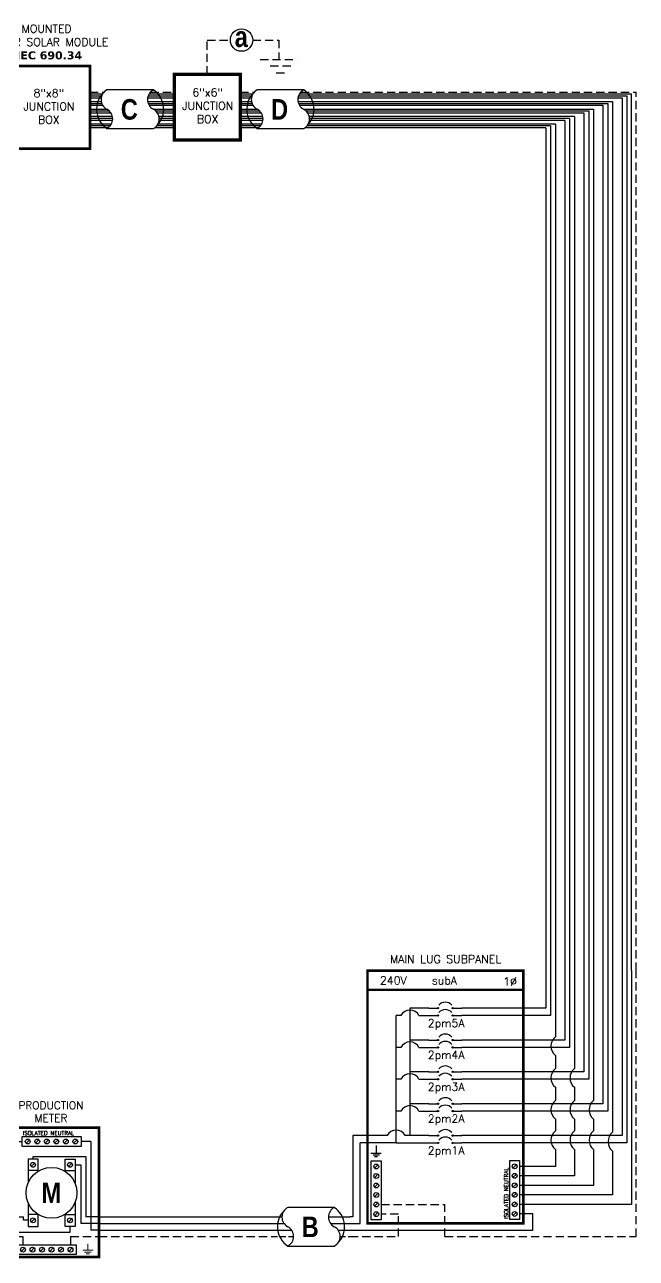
# Model space of a CAD drawing. Header units: feet. Extents: x 14492 to 15290, y 16026 to 16618.
# Drawn here: x 15010 to 15290, y 16052 to 16616 of the extents above; entities that cross this region are included whole.
import ezdxf

# ---------------------------------------------------------------- set-up
doc = ezdxf.new("R2010")
doc.units = ezdxf.units.FT
doc.header["$MEASUREMENT"] = 0
doc.linetypes.add('HIDDEN', pattern=[0.375, 0.25, -0.125])
for name, color, linetype in [('ONE LINE BLOCKS', 7, 'Continuous'), ('TABLES', 7, 'Continuous'), ('TEXT', 7, 'Continuous'), ('Z - TITLEBLOCK TXT', 7, 'Continuous')]:
    doc.layers.add(name, color=color, linetype=linetype)
doc.styles.add('ONE LINE TXT', font='techb___.ttf')
doc.styles.get("Standard").update_dxf_attribs({"font": 'simplex.shx'})

# ---------------------------------------------------------------- blocks, each defined once
blk = doc.blocks.new('5microSub')
at = {"layer": 'ONE LINE BLOCKS', "linetype": 'Continuous'}
h = blk.add_hatch(color=1, dxfattribs=at)
h.dxf.hatch_style = 1
edge = h.paths.add_edge_path()
edge.add_arc((40.28, 104.41), 0.291, 0, 360)
h = blk.add_hatch(color=1, dxfattribs=at)
h.dxf.hatch_style = 1
edge = h.paths.add_edge_path()
edge.add_arc((46.96, 104.41), 0.291, 0, 360)
h = blk.add_hatch(color=1, dxfattribs=at)
h.dxf.hatch_style = 1
edge = h.paths.add_edge_path()
edge.add_arc((40.28, 101.03), 0.291, 0, 360)
h = blk.add_hatch(color=1, dxfattribs=at)
h.dxf.hatch_style = 1
edge = h.paths.add_edge_path()
edge.add_arc((46.96, 101.03), 0.291, 0, 360)
h = blk.add_hatch(color=1, dxfattribs=at)
h.dxf.hatch_style = 1
edge = h.paths.add_edge_path()
edge.add_arc((40.28, 89.85), 0.291, 0, 360)
h = blk.add_hatch(color=1, dxfattribs=at)
h.dxf.hatch_style = 1
edge = h.paths.add_edge_path()
edge.add_arc((40.28, 86.47), 0.291, 0, 360)
h = blk.add_hatch(color=1, dxfattribs=at)
h.dxf.hatch_style = 1
edge = h.paths.add_edge_path()
edge.add_arc((46.96, 89.85), 0.291, 0, 360)
h = blk.add_hatch(color=1, dxfattribs=at)
h.dxf.hatch_style = 1
edge = h.paths.add_edge_path()
edge.add_arc((46.96, 86.47), 0.291, 0, 360)
h = blk.add_hatch(color=1, dxfattribs=at)
h.dxf.hatch_style = 1
edge = h.paths.add_edge_path()
edge.add_arc((40.28, 75.29), 0.291, 0, 360)
h = blk.add_hatch(color=1, dxfattribs=at)
h.dxf.hatch_style = 1
edge = h.paths.add_edge_path()
edge.add_arc((46.96, 75.29), 0.291, 0, 360)
h = blk.add_hatch(color=1, dxfattribs=at)
h.dxf.hatch_style = 1
edge = h.paths.add_edge_path()
edge.add_arc((40.28, 71.91), 0.291, 0, 360)
h = blk.add_hatch(color=1, dxfattribs=at)
h.dxf.hatch_style = 1
edge = h.paths.add_edge_path()
edge.add_arc((46.96, 71.91), 0.291, 0, 360)
h = blk.add_hatch(color=1, dxfattribs=at)
h.dxf.hatch_style = 1
edge = h.paths.add_edge_path()
edge.add_arc((40.28, 60.73), 0.291, 0, 360)
h = blk.add_hatch(color=1, dxfattribs=at)
h.dxf.hatch_style = 1
edge = h.paths.add_edge_path()
edge.add_arc((40.28, 57.35), 0.291, 0, 360)
h = blk.add_hatch(color=1, dxfattribs=at)
h.dxf.hatch_style = 1
edge = h.paths.add_edge_path()
edge.add_arc((46.96, 60.73), 0.291, 0, 360)
h = blk.add_hatch(color=1, dxfattribs=at)
h.dxf.hatch_style = 1
edge = h.paths.add_edge_path()
edge.add_arc((46.96, 57.35), 0.291, 0, 360)
h = blk.add_hatch(color=1, dxfattribs=at)
h.dxf.hatch_style = 1
edge = h.paths.add_edge_path()
edge.add_arc((40.28, 46.17), 0.291, 0, 360)
h = blk.add_hatch(color=1, dxfattribs=at)
h.dxf.hatch_style = 1
edge = h.paths.add_edge_path()
edge.add_arc((46.96, 46.17), 0.291, 0, 360)
h = blk.add_hatch(color=1, dxfattribs=at)
h.dxf.hatch_style = 1
edge = h.paths.add_edge_path()
edge.add_arc((40.28, 42.79), 0.291, 0, 360)
h = blk.add_hatch(color=1, dxfattribs=at)
h.dxf.hatch_style = 1
edge = h.paths.add_edge_path()
edge.add_arc((46.96, 42.79), 0.291, 0, 360)
at = {"color": 7, "linetype": 'Continuous'}
for p, q in [((89.54, 121.54), (89.54, 104.41)), ((98.24, 121.54), (98.24, 89.85)), ((106.94, 121.54), (106.94, 75.29)), ((115.64, 121.54), (115.64, 60.73)), ((124.34, 121.54), (124.34, 46.17)), ((36.09, 104.41), (27.43, 104.41)), ((27.43, 104.41), (27.43, 89.85)), ((89.54, 104.41), (51.15, 104.41)), ((36.09, 89.85), (27.43, 89.85)), ((27.43, 89.85), (27.43, 75.29)), ((98.24, 89.85), (51.15, 89.85)), ((36.09, 75.29), (27.43, 75.29)), ((27.43, 75.29), (27.43, 60.73)), ((106.94, 75.29), (51.15, 75.29)), ((36.09, 60.73), (27.43, 60.73)), ((27.43, 60.73), (27.43, 46.17)), ((115.64, 60.73), (51.15, 60.73)), ((17.02, 46.17), (1.34, 46.17)), ((1.34, 46.17), (1.34, 9)), ((36.09, 46.17), (25.26, 46.17)), ((124.34, 46.17), (51.15, 46.17)), ((1.34, 9), (0, 9))]:
    blk.add_line(p, q, dxfattribs=at)
at = {"color": 10, "linetype": 'Continuous'}
for p, q in [((91.71, 121.54), (91.71, 101.03)), ((100.41, 121.54), (100.41, 86.47)), ((109.11, 121.54), (109.11, 71.91)), ((117.81, 121.54), (117.81, 57.35)), ((126.51, 121.54), (126.51, 42.79)), ((21.14, 86.47), (21.14, 101.03)), ((23.31, 101.03), (21.14, 101.03)), ((31.55, 101.03), (36.09, 101.03)), ((91.71, 101.03), (51.15, 101.03)), ((21.14, 71.91), (21.14, 86.47)), ((23.31, 86.47), (21.14, 86.47)), ((31.55, 86.47), (36.09, 86.47)), ((100.41, 86.47), (51.15, 86.47)), ((21.14, 57.35), (21.14, 71.91)), ((23.31, 71.91), (21.14, 71.91)), ((31.55, 71.91), (36.09, 71.91)), ((109.11, 71.91), (51.15, 71.91)), ((21.14, 42.79), (21.14, 57.35)), ((23.31, 57.35), (21.14, 57.35)), ((31.55, 57.35), (36.09, 57.35)), ((117.81, 57.35), (51.15, 57.35)), ((21.14, 42.79), (4.63, 42.79)), ((4.63, 6), (4.63, 42.79)), ((21.14, 42.79), (36.09, 42.79)), ((126.51, 42.79), (51.15, 42.79)), ((0, 6), (4.63, 6))]:
    blk.add_line(p, q, dxfattribs=at)
at = {"color": 253, "linetype": 'Continuous'}
for p, q in [((93.89, 121.54), (93.89, 91.34)), ((102.59, 121.54), (102.59, 76.78)), ((111.29, 121.54), (111.29, 62.22)), ((119.99, 121.54), (119.99, 47.66)), ((128.69, 121.54), (128.69, 14.71)), ((93.89, 82.78), (93.89, 76.78)), ((93.89, 68.22), (93.89, 62.22)), ((102.59, 68.22), (102.59, 62.22)), ((93.89, 53.66), (93.89, 48.33)), ((102.59, 53.66), (102.59, 48.33)), ((111.29, 53.66), (111.29, 48.33)), ((93.89, 39.78), (93.89, 32.11)), ((102.59, 39.78), (102.59, 27.76)), ((111.29, 39.78), (111.29, 23.41)), ((119.99, 39.1), (119.99, 19.06)), ((93.89, 32.11), (77.54, 32.11)), ((102.59, 27.76), (77.54, 27.76)), ((111.29, 23.41), (77.54, 23.41)), ((119.99, 19.06), (77.54, 19.06)), ((128.69, 14.71), (77.54, 14.71)), ((83.55, 10.36), (77.54, 10.36)), ((83.55, 3), (83.55, 10.36)), ((0, 3), (83.55, 3))]:
    blk.add_line(p, q, dxfattribs=at)
at = {"color": 10, "linetype": 'Continuous'}
for centre in [(27.43, 98.87), (27.43, 84.31), (27.43, 69.75), (27.43, 55.19)]:
    blk.add_arc(centre, 4.65, 27.6639, 152.3361, dxfattribs=at)
at = {"color": 253, "linetype": 'Continuous'}
for centre in [(97.46, 87.06), (97.46, 72.5), (106.16, 72.5), (97.46, 57.94), (106.16, 57.94), (114.87, 57.94), (97.46, 44.05), (106.16, 44.05), (114.87, 44.05), (123.57, 43.38)]:
    blk.add_arc(centre, 5.58, 129.9215, 230.0785, dxfattribs=at)
at = {"color": 7, "linetype": 'Continuous'}
blk.add_arc((21.14, 44.01), 4.65, 27.6639, 152.3361, dxfattribs=at)
at = {"layer": 'ONE LINE BLOCKS', "lineweight": 50}
blk.add_line((8.04, 112.83), (79.2, 112.83), dxfattribs=at)
at = {"layer": 'ONE LINE BLOCKS', "lineweight": 50, "const_width": 1.19}
blk.add_lwpolyline([(8.04, 6.01), (8.04, 121.54), (79.2, 121.54), (79.2, 6.01)], close=True, dxfattribs=at)
at = {"layer": 'TEXT', "color": 92, "linetype": 'HIDDEN', "ltscale": 15}
for p, q in [((130.86, 0), (130.86, 121.54)), ((14.31, 14.64), (43.39, 14.64)), ((43.39, 0), (43.39, 14.64)), ((22.14, 10.28), (14.31, 10.28)), ((22.14, 0), (22.14, 10.28)), ((0, 0), (22.14, 0)), ((43.39, 0), (130.86, 0))]:
    blk.add_line(p, q, dxfattribs=at)
at = {"layer": 'TEXT', "color": 92, "linetype": 'HIDDEN', "flags": 128}
for points in [[(11.94, 41.63), (11.94, 38.13)], [(9.6, 38.13), (14.28, 38.13)], [(13.47, 37.26), (10.41, 37.26)], [(12.65, 36.39), (11.22, 36.39)]]:
    blk.add_lwpolyline(points, dxfattribs=at)
at = {"layer": 'Z - TITLEBLOCK TXT', "color": 1, "linetype": 'Continuous'}
for p, q in [((9.77, 7.69), (9.77, 34.63)), ((9.77, 34.63), (14.31, 34.63)), ((14.31, 34.63), (14.31, 7.69)), ((73, 7.76), (73, 34.71)), ((73, 34.71), (77.54, 34.71)), ((77.54, 34.71), (77.54, 7.76)), ((14.31, 7.69), (9.77, 7.69)), ((77.54, 7.76), (73, 7.76))]:
    blk.add_line(p, q, dxfattribs=at)
at = {"layer": 'Z - TITLEBLOCK TXT', "color": 4, "linetype": 'Continuous'}
for p, q in [((12.83, 32.82), (11.25, 31.25)), ((12.83, 28.47), (11.25, 26.9)), ((76.06, 32.9), (74.49, 31.32)), ((76.06, 28.54), (74.49, 26.97)), ((12.83, 24.12), (11.25, 22.55)), ((76.06, 24.19), (74.49, 22.62)), ((12.83, 19.77), (11.25, 18.2)), ((76.06, 19.84), (74.49, 18.27)), ((12.83, 15.42), (11.25, 13.85)), ((76.06, 15.49), (74.49, 13.92)), ((12.83, 11.07), (11.25, 9.5)), ((76.06, 11.14), (74.49, 9.57))]:
    blk.add_line(p, q, dxfattribs=at)
at = {"layer": 'Z - TITLEBLOCK TXT', "color": 1, "linetype": 'Continuous', "flags": 128}
for points in [[(36.09, 104.41), (40.28, 104.41)], [(36.09, 104.41), (40.28, 104.41)], [(46.96, 104.41), (51.15, 104.41)], [(36.09, 101.03), (40.28, 101.03)], [(36.09, 101.03), (40.28, 101.03)], [(46.96, 101.03), (51.15, 101.03)], [(36.09, 89.85), (40.28, 89.85)], [(36.09, 89.85), (40.28, 89.85)], [(36.09, 86.47), (40.28, 86.47)], [(36.09, 86.47), (40.28, 86.47)], [(46.96, 89.85), (51.15, 89.85)], [(46.96, 86.47), (51.15, 86.47)], [(36.09, 75.29), (40.28, 75.29)], [(36.09, 75.29), (40.28, 75.29)], [(46.96, 75.29), (51.15, 75.29)], [(36.09, 71.91), (40.28, 71.91)], [(36.09, 71.91), (40.28, 71.91)], [(46.96, 71.91), (51.15, 71.91)], [(36.09, 60.73), (40.28, 60.73)], [(36.09, 60.73), (40.28, 60.73)], [(36.09, 57.35), (40.28, 57.35)], [(36.09, 57.35), (40.28, 57.35)], [(46.96, 60.73), (51.15, 60.73)], [(46.96, 57.35), (51.15, 57.35)], [(36.09, 46.17), (40.28, 46.17)], [(36.09, 46.17), (40.28, 46.17)], [(46.96, 46.17), (51.15, 46.17)], [(36.09, 42.79), (40.28, 42.79)], [(36.09, 42.79), (40.28, 42.79)], [(46.96, 42.79), (51.15, 42.79)]]:
    blk.add_lwpolyline(points, dxfattribs=at)
at = {"layer": 'Z - TITLEBLOCK TXT', "color": 1, "linetype": 'Continuous'}
for centre in [(40.28, 104.41), (46.96, 104.41), (40.28, 101.03), (46.96, 101.03), (40.28, 89.85), (40.28, 86.47), (46.96, 89.85), (46.96, 86.47), (40.28, 75.29), (46.96, 75.29), (40.28, 71.91), (46.96, 71.91), (40.28, 60.73), (40.28, 57.35), (46.96, 60.73), (46.96, 57.35), (40.28, 46.17), (46.96, 46.17), (40.28, 42.79), (46.96, 42.79)]:
    blk.add_circle(centre, 0.291, dxfattribs=at)
at = {"layer": 'Z - TITLEBLOCK TXT', "color": 4, "linetype": 'Continuous'}
for centre in [(12.04, 32.04), (12.04, 27.69), (75.27, 32.11), (75.27, 27.76), (12.04, 23.34), (75.27, 23.41), (12.04, 18.99), (75.27, 19.06), (12.04, 14.64), (12.04, 10.28), (75.27, 14.71), (75.27, 10.36)]:
    blk.add_circle(centre, 1.11, dxfattribs=at)
at = {"layer": 'Z - TITLEBLOCK TXT', "color": 1, "linetype": 'Continuous'}
for centre in [(43.62, 103.21), (43.62, 99.83), (43.62, 88.65), (43.62, 85.27), (43.62, 74.09), (43.62, 70.71), (43.62, 59.53), (43.62, 56.15), (43.62, 44.97), (43.62, 41.59)]:
    blk.add_arc(centre, 3.93, 40.3392, 139.6608, dxfattribs=at)
at = {"layer": 'TABLES', "color": 1, "linetype": 'Continuous'}
for s, p in [('2pm5A', (35.59, 95.79)), ('2pm4A', (35.59, 81.23)), ('2pm3A', (35.59, 66.67)), ('2pm2A', (35.59, 52.11)), ('2pm1A', (35.59, 37.55))]:
    blk.add_text(s, height=3.658, dxfattribs=at).set_placement(p)
at = {"layer": 'TABLES', "color": 4, "linetype": 'Continuous'}
blk.add_text('ISOLATED NEUTRAL', height=1.8743, rotation=90, dxfattribs=at).set_placement((72.35, 8.12))
at = {"layer": 'TEXT', "color": 1, "attachment_point": 5}
for s, width, gutter_width, insert, char_height in [('MAIN LUG SUBPANEL ', 62.3984, 7.17, (43.71, 126.82), 3.6576), ('240V', 0.1481, 0.75, (19.83, 117.09), 3.658), ('subA', 0.1481, 0.75, (43.21, 117.09), 3.658), ('1∅', 0.1481, 0.75, (73.19, 116.58), 3.658)]:
    blk.add_mtext_dynamic_manual_height_columns(s, width=width, gutter_width=gutter_width, heights=[0], dxfattribs=dict(at, insert=insert, char_height=char_height))
blk = doc.blocks.new('*U14')
at = {"color": 7, "linetype": 'Continuous'}
for p, q in [((-7.14, 13.31), (-28.39, 13.31)), ((-28.39, -4.31), (-7.14, -4.31))]:
    blk.add_line(p, q, dxfattribs=at)
at = {"color": 7}
for p, q in [((-35.53, 9), (-31.05, 9)), ((-9.81, 9), (0, 9))]:
    blk.add_line(p, q, dxfattribs=at)
at = {"color": 10}
for p, q in [((-35.53, 6), (-30.11, 6)), ((-8.87, 6), (0, 6))]:
    blk.add_line(p, q, dxfattribs=at)
at = {"color": 253}
for p, q in [((-35.53, 3), (-26.66, 3)), ((-5.41, 3), (0, 3))]:
    blk.add_line(p, q, dxfattribs=at)
at = {"color": 92, "linetype": 'HIDDEN', "ltscale": 10}
for p, q in [((-4.48, 0), (0, 0)), ((-35.53, 0), (-25.72, 0))]:
    blk.add_line(p, q, dxfattribs=at)
at = {"color": 7, "linetype": 'Continuous'}
for centre, start, end in [((-22.54, 4.5), 133.9732, 236.4265), ((-12.99, 4.5), 313.9732, 56.4265)]:
    blk.add_arc(centre, 10.58, start, end, dxfattribs=at)
at = {"linetype": 'Continuous'}
for centre, start, end in [((-26.08, 8.91), 117.6639, 242.3361), ((-4.83, 8.91), 117.6639, 242.3361), ((-30.7, 0.09), 297.6639, 62.3361), ((-9.45, 0.09), 297.6639, 62.3361)]:
    blk.add_arc(centre, 4.98, start, end, dxfattribs=at)
blk = doc.blocks.new('*U26')
at = {"color": 7}
blk.add_line((-79.14, 9), (0, 9), dxfattribs=at)
at = {"color": 10}
blk.add_line((-79.14, 6), (0, 6), dxfattribs=at)
at = {"color": 253}
blk.add_line((-79.14, 3), (0, 3), dxfattribs=at)
at = {"color": 92, "linetype": 'HIDDEN', "ltscale": 15}
blk.add_line((-79.14, 0), (0, 0), dxfattribs=at)
blk = doc.blocks.new('productionMeter')
at = {"color": 1, "linetype": 'Continuous'}
for p, q in [((-35.13, 41.18), (-35.13, 45.72)), ((-35.13, 45.72), (-8.18, 45.72)), ((-8.18, 45.72), (-8.18, 41.18)), ((-8.18, 41.18), (-35.13, 41.18)), ((-32.38, 35.4), (-32.38, 24.5)), ((-27.84, 35.4), (-32.38, 35.4)), ((-27.84, 29.86), (-27.84, 35.4)), ((-15.47, 29.86), (-15.47, 35.4)), ((-15.47, 35.4), (-10.93, 35.4)), ((-10.93, 35.4), (-10.93, 24.5)), ((-27.84, 30.21), (-32.38, 30.21)), ((-15.47, 30.21), (-10.93, 30.21)), ((-32.38, 15.55), (-32.38, 4.64)), ((-10.93, 15.55), (-10.93, 4.64)), ((-27.84, 10.04), (-32.38, 10.04)), ((-27.84, 4.64), (-27.84, 10.18)), ((-15.47, 4.64), (-15.47, 10.18)), ((-15.47, 10.04), (-10.93, 10.04)), ((-32.38, 4.64), (-27.84, 4.64)), ((-10.93, 4.64), (-15.47, 4.64)), ((-37.32, -8.24), (-37.32, -3.7)), ((-37.32, -3.7), (-10.37, -3.7)), ((-10.37, -3.7), (-10.37, -8.24)), ((-10.37, -8.24), (-37.32, -8.24))]:
    blk.add_line(p, q, dxfattribs=at)
at = {"color": 253, "linetype": 'Continuous'}
for p, q in [((-39.9, 3), (-39.9, 43.45)), ((-39.9, 43.45), (-35.13, 43.45)), ((-3.71, 43.45), (-8.18, 43.45)), ((-3.71, 43.45), (-3.71, 3)), ((-43.61, 3), (-39.9, 3)), ((0, 3), (-3.71, 3))]:
    blk.add_line(p, q, dxfattribs=at)
at = {"color": 4, "linetype": 'Continuous'}
for p, q in [((-31.74, 44.23), (-33.32, 42.66)), ((-27.39, 44.23), (-28.97, 42.66)), ((-23.04, 44.23), (-24.62, 42.66)), ((-18.69, 44.23), (-20.26, 42.66)), ((-14.34, 44.23), (-15.91, 42.66)), ((-9.99, 44.23), (-11.56, 42.66)), ((-29.33, 33.59), (-30.9, 32.02)), ((-12.41, 33.59), (-13.98, 32.02)), ((-29.33, 8.23), (-30.9, 6.66)), ((-12.41, 8.23), (-13.98, 6.66)), ((-33.93, -5.19), (-35.51, -6.76)), ((-29.58, -5.19), (-31.15, -6.76)), ((-25.23, -5.19), (-26.8, -6.76)), ((-20.88, -5.19), (-22.45, -6.76)), ((-16.53, -5.19), (-18.1, -6.76)), ((-12.18, -5.19), (-13.75, -6.76))]:
    blk.add_line(p, q, dxfattribs=at)
at = {"color": 7}
for p, q in [((-30.11, 35.4), (-30.11, 36.59)), ((-30.11, 36.59), (-5.98, 36.59)), ((-5.98, 36.59), (-5.98, 9)), ((-43.61, 9), (-34.54, 9)), ((-34.54, 7.44), (-34.54, 9)), ((-32.38, 7.44), (-34.54, 7.44)), ((0, 9), (-5.98, 9))]:
    blk.add_line(p, q, dxfattribs=at)
at = {"color": 10, "linetype": 'Continuous'}
for p, q in [((-10.93, 32.81), (-8.25, 32.81)), ((-8.25, 32.81), (-8.25, 6)), ((-43.61, 6), (-37.24, 6)), ((-37.24, 6), (-37.24, 2.05)), ((0, 6), (-8.25, 6)), ((-37.24, 2.05), (-13.2, 2.05)), ((-13.2, 2.05), (-13.2, 4.64))]:
    blk.add_line(p, q, dxfattribs=at)
at = {"color": 92, "linetype": 'HIDDEN', "ltscale": 15}
for p, q in [((-43.61, 0), (-34.72, 0)), ((-12.97, 0), (-12.97, -3.7)), ((-12.97, 0), (0, 0)), ((-34.72, 0), (-34.72, -3.7))]:
    blk.add_line(p, q, dxfattribs=at)
at = {"lineweight": 50, "const_width": 1.19}
blk.add_lwpolyline([(-43.61, -9.34), (-43.61, 49.84), (0, 49.84), (0, -9.34)], close=True, dxfattribs=at)
at = {"color": 92, "linetype": 'Continuous', "lineweight": 5, "ltscale": 0.05, "flags": 128}
for points in [[(-5.04, -3.33), (-5.04, -6.18)], [(-2.7, -6.18), (-7.38, -6.18)], [(-6.57, -7.05), (-3.51, -7.05)], [(-5.76, -7.91), (-4.32, -7.91)]]:
    blk.add_lwpolyline(points, dxfattribs=at)
at = {"color": 4, "linetype": 'Continuous'}
for centre in [(-32.53, 43.45), (-28.18, 43.45), (-23.83, 43.45), (-19.48, 43.45), (-15.13, 43.45), (-10.78, 43.45), (-30.11, 32.81), (-13.2, 32.81), (-30.11, 7.44), (-13.2, 7.44), (-34.72, -5.97), (-30.37, -5.97), (-26.02, -5.97), (-21.67, -5.97), (-17.32, -5.97), (-12.97, -5.97)]:
    blk.add_circle(centre, 1.11, dxfattribs=at)
at = {"linetype": 'Continuous'}
blk.add_circle((-21.65, 20.02), 11.62, dxfattribs=at)
at = {"color": 4, "linetype": 'Continuous'}
blk.add_text('ISOLATED NEUTRAL', height=1.8743, dxfattribs=at).set_placement((-34.77, 46.37))
at = {"color": 253, "linetype": 'Continuous', "style": 'ONE LINE TXT'}
blk.add_text('M', height=9.38, dxfattribs=at).set_placement((-26.21, 15.31))
at = {"color": 1, "insert": (-21.93, 57.08), "char_height": 3.5433, "attachment_point": 5}
blk.add_mtext_dynamic_manual_height_columns('PRODUCTION METER', width=1.3203, gutter_width=7.17, heights=[0], dxfattribs=at)
blk = doc.blocks.new('*U18')
at = {"color": 7}
blk.add_blockref('productionMeter', (0, 0), dxfattribs=at)
blk = doc.blocks.new('8x8box')
at = {"lineweight": 50, "const_width": 1.19}
blk.add_lwpolyline([(37.78, 0), (0, 0), (0, 37.78), (37.78, 37.78)], close=True, dxfattribs=at)
at = {"color": 1, "char_height": 3.6576, "attachment_point": 5}
for s, width, insert in [(' \\PMOUNTED \\PUNDER SOLAR MODULE\\P{\\fVerdana|b1|i0|c0|p34;NEC 690.34}', 73.0127, (18.01, 51.7)), ('8"x8"  JUNCTION BOX ', 0.4767, (19.03, 19.26))]:
    blk.add_mtext_dynamic_manual_height_columns(s, width=width, gutter_width=7.17, heights=[0], dxfattribs=dict(at, insert=insert))
blk = doc.blocks.new('6x6box')
at = {"lineweight": 50, "const_width": 1.53}
blk.add_lwpolyline([(30.1, 0), (0, 0), (0, 30.1), (30.1, 30.1)], close=True, dxfattribs=at)
at = {"color": 1, "insert": (15.24, 15.71), "char_height": 3.6576, "width": 0.4767, "attachment_point": 5}
blk.add_mtext('6"x6"  JUNCTION BOX  ', dxfattribs=at)

msp = doc.modelspace()

# ---------------------------------------------------------------- linework, layer by layer
at = {"color": 92, "linetype": 'HIDDEN', "ltscale": 15}
for p, q in [((15040.06, 16585.34), (15046.51, 16585.34)), ((15067.75, 16585.34), (15078.63, 16585.34)), ((15108.73, 16585.34), (15115.18, 16585.34)), ((15136.43, 16585.34), (15289.71, 16585.34)), ((15289.71, 16183.82), (15289.71, 16585.34))]:
    msp.add_line(p, q, dxfattribs=at)
at = {"color": 253, "linetype": 'Continuous'}
for p, q in [((15040.06, 16584.48), (15045.86, 16584.48)), ((15067.1, 16584.48), (15078.63, 16584.48)), ((15108.73, 16584.48), (15114.53, 16584.48)), ((15135.77, 16584.48), (15287.54, 16584.48)), ((15287.54, 16183.82), (15287.54, 16584.48)), ((15040.06, 16581.04), (15045.23, 16581.04)), ((15040.06, 16577.59), (15047.66, 16577.59)), ((15066.47, 16581.04), (15078.63, 16581.04)), ((15068.9, 16577.59), (15078.63, 16577.59)), ((15108.73, 16581.04), (15113.9, 16581.04)), ((15108.73, 16577.59), (15116.33, 16577.59)), ((15135.14, 16581.04), (15278.84, 16581.04)), ((15137.58, 16577.59), (15270.14, 16577.59)), ((15270.14, 16577.59), (15270.14, 16183.82)), ((15278.84, 16581.04), (15278.84, 16183.82)), ((15050.37, 16574.15), (15040.06, 16574.15)), ((15049.86, 16570.71), (15040.06, 16570.71)), ((15078.63, 16570.71), (15071.11, 16570.71)), ((15078.63, 16574.15), (15071.61, 16574.15)), ((15119.04, 16574.15), (15108.73, 16574.15)), ((15118.53, 16570.71), (15108.73, 16570.71)), ((15252.74, 16570.71), (15139.78, 16570.71)), ((15261.44, 16574.15), (15140.28, 16574.15)), ((15252.74, 16570.71), (15252.74, 16183.82)), ((15261.44, 16574.15), (15261.44, 16183.82))]:
    msp.add_line(p, q, dxfattribs=at)
at = {"color": 10, "linetype": 'Continuous'}
for p, q in [((15040.06, 16583.62), (15045.45, 16583.62)), ((15066.69, 16583.62), (15078.63, 16583.62)), ((15108.73, 16583.62), (15114.12, 16583.62)), ((15135.36, 16583.62), (15285.36, 16583.62)), ((15285.36, 16583.62), (15285.36, 16183.82)), ((15040.06, 16580.18), (15045.46, 16580.18)), ((15040.06, 16576.73), (15048.91, 16576.73)), ((15066.71, 16580.18), (15078.63, 16580.18)), ((15070.15, 16576.73), (15078.63, 16576.73)), ((15108.73, 16580.18), (15114.13, 16580.18)), ((15108.73, 16576.73), (15117.58, 16576.73)), ((15135.38, 16580.18), (15276.66, 16580.18)), ((15138.82, 16576.73), (15267.96, 16576.73)), ((15267.96, 16576.73), (15267.96, 16183.82)), ((15276.66, 16580.18), (15276.66, 16183.82)), ((15050.47, 16573.29), (15040.06, 16573.29)), ((15078.63, 16573.29), (15071.72, 16573.29)), ((15119.15, 16573.29), (15108.73, 16573.29)), ((15259.26, 16573.29), (15140.39, 16573.29)), ((15259.26, 16573.29), (15259.26, 16183.82)), ((15049.26, 16569.85), (15040.06, 16569.85)), ((15078.63, 16569.85), (15070.51, 16569.85)), ((15117.94, 16569.85), (15108.73, 16569.85)), ((15250.56, 16569.85), (15139.18, 16569.85)), ((15250.56, 16569.85), (15250.56, 16183.82))]:
    msp.add_line(p, q, dxfattribs=at)
at = {"linetype": 'Continuous'}
for p, q in [((15040.06, 16582.76), (15045.22, 16582.76)), ((15066.46, 16582.76), (15078.63, 16582.76)), ((15108.73, 16582.76), (15113.89, 16582.76)), ((15135.13, 16582.76), (15283.19, 16582.76)), ((15040.06, 16579.31), (15045.88, 16579.31)), ((15040.06, 16575.87), (15049.64, 16575.87)), ((15067.13, 16579.31), (15078.63, 16579.31)), ((15070.88, 16575.87), (15078.63, 16575.87)), ((15108.73, 16579.31), (15114.55, 16579.31)), ((15108.73, 16575.87), (15118.31, 16575.87)), ((15135.8, 16579.31), (15274.49, 16579.31)), ((15139.55, 16575.87), (15265.79, 16575.87)), ((15050.43, 16572.43), (15040.06, 16572.43)), ((15078.63, 16572.43), (15071.68, 16572.43)), ((15119.1, 16572.43), (15108.73, 16572.43)), ((15257.09, 16572.43), (15140.35, 16572.43)), ((15048.3, 16568.99), (15040.06, 16568.99)), ((15078.63, 16568.99), (15069.54, 16568.99)), ((15116.97, 16568.99), (15108.73, 16568.99)), ((15248.39, 16568.99), (15138.21, 16568.99))]:
    msp.add_line(p, q, dxfattribs=at)
at = {"color": 7, "linetype": 'Continuous'}
for p, q in [((15069.06, 16586.32), (15047.81, 16586.32)), ((15137.73, 16586.32), (15116.48, 16586.32)), ((15283.19, 16582.76), (15283.19, 16183.82)), ((15265.79, 16575.87), (15265.79, 16183.82)), ((15274.49, 16579.31), (15274.49, 16183.82)), ((15257.09, 16572.43), (15257.09, 16183.82)), ((15047.81, 16568.7), (15069.06, 16568.7)), ((15116.48, 16568.7), (15137.73, 16568.7)), ((15248.39, 16568.99), (15248.39, 16183.82))]:
    msp.add_line(p, q, dxfattribs=at)
msp.add_circle((15109.33, 16609.12), 5.11, dxfattribs=at)
for centre, start, end in [((15053.66, 16577.51), 133.9732, 236.4265), ((15063.21, 16577.51), 313.9732, 56.4265), ((15122.33, 16577.51), 133.9732, 236.4265), ((15131.88, 16577.51), 313.9732, 56.4265)]:
    msp.add_arc(centre, 10.58, start, end, dxfattribs=at)
at = {"linetype": 'Continuous'}
for centre, start, end in [((15050.12, 16581.92), 117.6639, 242.3361), ((15071.37, 16581.92), 117.6639, 242.3361), ((15118.79, 16581.92), 117.6639, 242.3361), ((15140.04, 16581.92), 117.6639, 242.3361), ((15045.5, 16573.1), 297.6639, 62.3361), ((15066.75, 16573.1), 297.6639, 62.3361), ((15114.17, 16573.1), 297.6639, 62.3361), ((15135.42, 16573.1), 297.6639, 62.3361)]:
    msp.add_arc(centre, 4.98, start, end, dxfattribs=at)
at = {"layer": 'TEXT', "color": 92, "linetype": 'HIDDEN', "ltscale": 15}
for p, q in [((15093.68, 16593.48), (15093.68, 16609.12)), ((15093.68, 16609.12), (15104.22, 16609.12)), ((15114.44, 16609.12), (15126.31, 16609.12)), ((15126.31, 16609.12), (15126.31, 16600.29))]:
    msp.add_line(p, q, dxfattribs=at)
at = {"layer": 'TEXT', "color": 92, "linetype": 'HIDDEN', "ltscale": 15, "flags": 128}
for points in [[(15117.83, 16600.29), (15134.79, 16600.29)], [(15131.85, 16597.14), (15120.77, 16597.14)], [(15128.91, 16594), (15123.71, 16594)]]:
    msp.add_lwpolyline(points, dxfattribs=at)

# ---------------------------------------------------------------- block references
at = {"color": 7}
for name, p in [('8x8box', (15002.28, 16559.54)), ('6x6box', (15078.63, 16563.38)), ('5microSub', (15158.85, 16062.28)), ('*U18', (15044.18, 16062.28)), ('*U14', (15158.85, 16062.28)), ('*U26', (15123.32, 16062.28))]:
    msp.add_blockref(name, p, dxfattribs=at)

# ---------------------------------------------------------------- texts
at = {"color": 1, "linetype": 'Continuous', "char_height": 9.3833, "attachment_point": 1, "style": 'ONE LINE TXT'}
for s, insert in [('{\\W1;\\C256;C}', (15054.18, 16582.14)), ('{\\W1;\\C256;D}', (15122.86, 16582.14)), ('{\\W1;\\C256;B}', (15136.84, 16071.41))]:
    msp.add_mtext_dynamic_manual_height_columns(s, width=0.1385, gutter_width=2.13, heights=[0], dxfattribs=dict(at, insert=insert))
at = {"layer": 'Z - TITLEBLOCK TXT', "color": 1, "linetype": 'Continuous', "insert": (15106.23, 16615.31), "char_height": 9.3833, "attachment_point": 1, "style": 'ONE LINE TXT'}
msp.add_mtext_dynamic_manual_height_columns('{\\W1;\\C256;a}', width=0.1385, gutter_width=2.13, heights=[0], dxfattribs=at)

doc.saveas('drawing.dxf')
